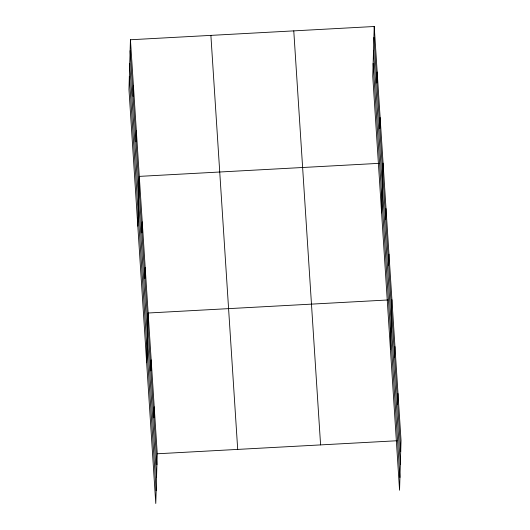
<?xml version="1.0" encoding="UTF-8"?>
<svg xmlns="http://www.w3.org/2000/svg" width="530" height="530" viewBox="0 0 530 530"><rect width="100%" height="100%" fill="white"/><g stroke="black" fill="none" stroke-linecap="round" stroke-linejoin="round"><path stroke-width="0.79" d="M130.44 39.757L128.962 89.471L155.774 503.5L157.251 453.779L130.44 39.757L374.226 26.5L401.038 440.529L399.56 490.243L372.749 76.221L374.226 26.5M133.063 96.268L133.388 85.297M136.011 141.815L136.336 130.837M137.813 226.098L139.284 176.384L378.97 163.353M141.907 232.895L142.239 221.924M144.862 278.442L145.187 267.471M146.658 362.732L148.135 313.011L387.814 299.98M150.845 370.907L151.176 359.936M153.886 417.832L154.21 406.861M376.85 83.018L377.175 72.04M379.798 128.558L380.123 117.587M381.6 212.848L383.071 163.127M385.694 219.645L386.025 208.674M388.649 265.185L388.974 254.215M390.444 349.475L391.922 299.761M394.631 357.657L394.963 346.68M397.672 404.575L397.997 393.604M157.251 453.779L396.93 440.755M373.902 37.471L400.713 451.5M373.517 50.257L400.329 464.287M373.127 63.434L399.938 477.457M293.772 30.872L320.59 444.902M210.887 35.377L237.698 449.407M130.115 50.728L156.926 464.757M129.731 63.514L156.549 477.543M129.34 76.684L156.151 490.714"/></g></svg>
